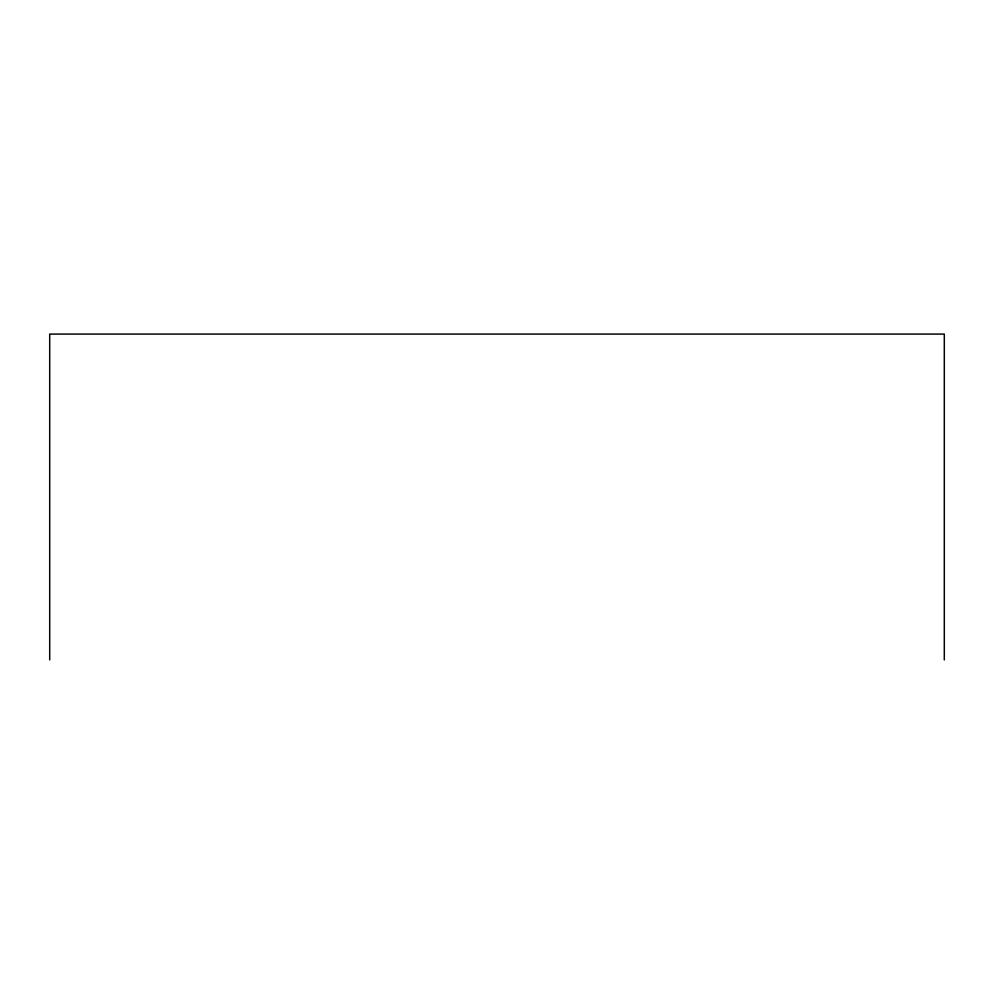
<?xml version="1.0" encoding="UTF-8"?>
<svg xmlns="http://www.w3.org/2000/svg" width="994" height="994" viewBox="0 0 994 994"><rect width="100%" height="100%" fill="white"/><g stroke="black" fill="none" stroke-linecap="round" stroke-linejoin="round"><path stroke-width="1.49" d="M944.3 659.917L944.3 334.083L49.7 334.083L49.7 659.917"/></g></svg>
